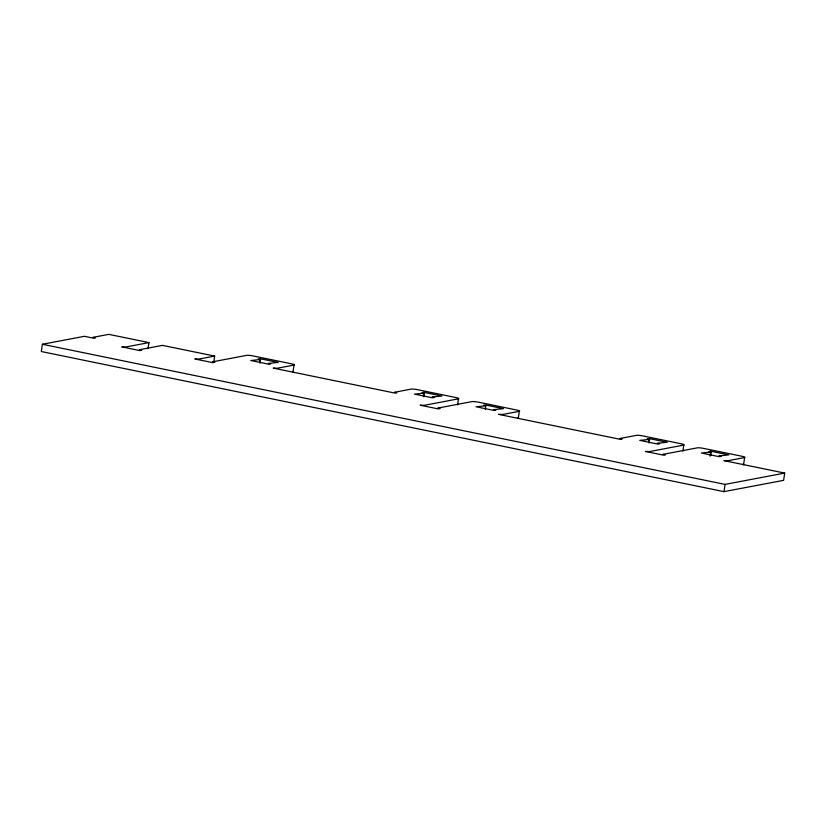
<?xml version="1.0" encoding="UTF-8"?>
<svg xmlns="http://www.w3.org/2000/svg" width="826" height="826" viewBox="0 0 826 826"><rect width="100%" height="100%" fill="white"/><g stroke="black" fill="none" stroke-linecap="round" stroke-linejoin="round"><path stroke-width="1.24" d="M148.04 348.644L148.948 342.604L108.764 334.354L93.08 337.328L95.331 337.793L93.452 338.144L84.438 336.296L42.384 344.266L41.3 351.525L723.989 491.646L783.616 480.34L784.7 473.091L723.865 460.598L728.005 460.712L744.629 457.552L743.545 464.811A4.935 0.681 8.5 0 0 743.09 464.088M213.758 362.129L214.667 356.089L162.464 345.371L139.398 349.749L141.659 350.214L139.77 350.565L121.742 346.868L125.882 346.972L148.948 342.604M259.787 361.148L260.149 358.732L278.176 362.428L268.388 363.399L270.639 363.863L268.76 364.214L250.732 360.518L260.52 359.547L259.973 363.182M214.667 356.089L198.973 359.062L194.833 358.959L212.86 362.655L214.75 362.304L212.489 361.84L246.695 355.356A4.935 0.681 8.5 0 1 253.086 355.923L291.392 363.781A4.935 0.681 8.5 0 1 294.015 365.061L292.931 372.32A4.935 0.681 8.5 0 0 292.724 371.7M423.335 395.964L423.872 392.34L441.9 396.036L432.112 397.007L434.373 397.461L432.483 397.822L414.456 394.126L424.244 393.155L423.707 396.79M457.583 404.864L458.492 398.824A4.935 0.681 8.5 0 0 455.869 397.543L417.564 389.676A4.935 0.681 8.5 0 0 411.172 389.108L394.539 392.267L396.8 392.732L394.911 393.083L273.241 368.107L277.381 368.22L294.015 365.061M485.285 409.428L485.833 405.793L483.571 405.339L485.461 404.977L503.488 408.674L493.7 409.644L495.951 410.109L494.072 410.46L476.044 406.764L485.833 405.793M458.492 398.824L424.285 405.308L420.145 405.205L438.172 408.901L440.051 408.55L437.801 408.085L472.007 401.601A4.935 0.681 8.5 0 1 478.399 402.169L516.704 410.026A4.935 0.681 8.5 0 1 519.327 411.307L518.243 418.565A4.935 0.681 8.5 0 0 517.479 417.75M648.823 441.001L649.184 438.585L667.212 442.282L657.424 443.252L659.675 443.707L657.795 444.068L639.768 440.372L649.556 439.401L649.009 443.035M682.895 451.11L683.804 445.069A4.935 0.681 8.5 0 0 681.182 443.789L642.876 435.921A4.935 0.681 8.5 0 0 636.485 435.354L619.851 438.513L622.102 438.978L620.223 439.329L498.553 414.353L502.693 414.466L519.327 411.307M710.05 456.066L710.773 451.223L728.79 454.92L719.012 455.89L721.263 456.355L719.384 456.706L701.357 453.009L711.145 452.039L710.597 455.673M723.989 491.646L725.073 484.397L784.7 473.091M260.149 358.732L258.27 359.093L260.52 359.547M423.872 392.34L421.993 392.691L424.244 393.155M649.184 438.585L647.305 438.936L649.556 439.401M683.804 445.069L649.597 451.554L645.457 451.45L663.485 455.147L665.364 454.796L663.113 454.331L697.32 447.847A4.935 0.681 8.5 0 1 703.711 448.415L742.006 456.272A4.935 0.681 8.5 0 1 744.629 457.552M710.773 451.223L708.884 451.585L711.145 452.039M42.384 344.266L725.073 484.397"/></g></svg>
